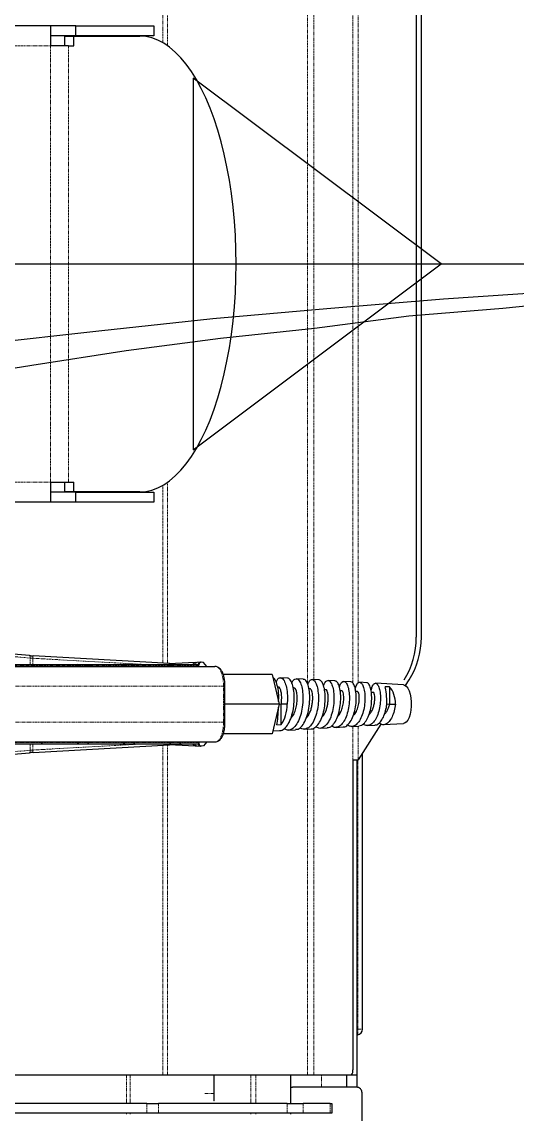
# Model space of a CAD drawing. Header units: millimetres. Extents: x -18594 to 273470, y -238787 to 48452.
# Drawn here: x 175012.9 to 175212.7, y -30460.8 to -30020.4 of the extents above; entities that cross this region are included whole.
import ezdxf

# ---------------------------------------------------------------- set-up
doc = ezdxf.new("R2010")
doc.units = ezdxf.units.MM
doc.linetypes.add('Xref AGV layout$0$CENTERX2', pattern=[20.32, 12.7, -2.54, 2.54, -2.54])
doc.linetypes.add('Xref AGV layout$0$PHANTOM', pattern=[2.5, 1.25, -0.25, 0.25, -0.25, 0.25, -0.25])
doc.layers.add('AM_BOR', color=4, linetype='Continuous', lineweight=25)
doc.layers.add('Xref AGV layout$0$ANNOTATION', color=5, linetype='Continuous')
for name, color, linetype, true_color in [('Xref AGV layout$0$Ndc8_F_ExtraFast', 5, 'Continuous', 0x0000ff), ('Xref AGV layout$0$Ndc8_F_TurnRightModerate', 5, 'Continuous', 0x0000ff), ('Xref AGV layout$0$Ndc8_R_TurnLeftModerate', 1, 'Continuous', 0xff0000)]:
    doc.layers.add(name, color=color, linetype=linetype, true_color=true_color)

# ---------------------------------------------------------------- blocks, each defined once
blk = doc.blocks.new('Xref AGV layout$0$A$C6D3E55E3')
at = {"color": 8, "linetype": 'Xref AGV layout$0$PHANTOM', "lineweight": 18}
for p, q in [((3334.04, 1211.04), (3334.04, 1448.82)), ((3335.93, 1209.82), (3335.93, 1448.82)), ((3392.36, 952.4), (3392.36, 1448.82)), ((3394.94, 954.2), (3394.94, 1448.82)), ((3410.61, 1321.82), (3410.61, 952.88)), ((3412.78, 952.8), (3412.78, 1321.82)), ((3221.6, 1209.82), (3288.7, 1209.82)), ((3288.7, 1033.82), (3288.7, 1209.82)), ((3295.95, 1033.82), (3295.95, 1209.82)), ((3221.6, 1033.82), (3288.7, 1033.82)), ((3334.04, 960.91), (3334.04, 1032.6)), ((3335.93, 960.81), (3335.93, 1033.83)), ((3280.51, 962.93), (3260.35, 964.6)), ((3280.51, 960.32), (3280.51, 962.93)), ((3326.57, 960.32), (3281.51, 962.83)), ((3281.51, 962.83), (3281.51, 960.32)), ((3285.11, 959.82), (3266.23, 959.82)), ((3285.11, 959.57), (3285.11, 959.82)), ((3285.11, 959.82), (3285.38, 959.82)), ((3285.38, 959.82), (3285.38, 959.57)), ((3299.63, 959.82), (3285.38, 959.82)), ((3299.63, 959.57), (3299.63, 959.82)), ((3299.92, 959.82), (3299.63, 959.82)), ((3303.71, 959.82), (3299.92, 959.82)), ((3303.71, 959.57), (3303.71, 959.82)), ((3303.98, 959.82), (3303.71, 959.82)), ((3303.98, 959.82), (3303.98, 959.57)), ((3318.22, 959.82), (3303.98, 959.82)), ((3318.22, 959.57), (3318.22, 959.82)), ((3318.22, 959.82), (3318.52, 959.82)), ((3322.3, 959.82), (3318.52, 959.82)), ((3322.3, 959.57), (3322.3, 959.82)), ((3322.57, 959.82), (3322.3, 959.82)), ((3322.57, 959.82), (3322.57, 959.57)), ((3336.82, 959.82), (3322.57, 959.82)), ((3336.82, 959.57), (3336.82, 959.82)), ((3336.82, 959.82), (3337.11, 959.82)), ((3340.9, 959.82), (3337.11, 959.82)), ((3340.9, 959.57), (3340.9, 959.82)), ((3341.17, 959.82), (3340.9, 959.82)), ((3341.17, 959.82), (3341.17, 959.57)), ((3348.52, 959.82), (3341.17, 959.82)), ((3348.52, 960.24), (3348.43, 960.24)), ((3358.48, 951.57), (3265.13, 951.57)), ((3358.48, 937.07), (3358.48, 951.57)), ((3358.48, 951.57), (3359.07, 951.57)), ((3381.77, 944.32), (3380.91, 944.32)), ((3424.36, 944.32), (3425.48, 944.32)), ((3358.48, 937.07), (3265.13, 937.07)), ((3358.48, 937.07), (3359.07, 937.07)), ((3392.36, 794.82), (3392.36, 934.3)), ((3394.94, 794.82), (3394.94, 934.81)), ((3410.61, 935.35), (3410.61, 921.82)), ((3412.78, 921.82), (3412.78, 935.47)), ((3280.51, 925.71), (3260.35, 924.05)), ((3285.11, 928.82), (3266.23, 928.82)), ((3280.51, 925.71), (3280.51, 928.32)), ((3326.57, 928.32), (3281.51, 925.81)), ((3281.51, 928.32), (3281.51, 925.81)), ((3285.11, 929.07), (3285.11, 928.82)), ((3285.11, 928.82), (3285.38, 928.82)), ((3285.38, 928.82), (3285.38, 929.07)), ((3299.63, 928.82), (3285.38, 928.82)), ((3299.63, 929.07), (3299.63, 928.82)), ((3299.92, 928.82), (3299.63, 928.82)), ((3303.71, 928.82), (3299.92, 928.82)), ((3303.71, 929.07), (3303.71, 928.82)), ((3303.98, 928.82), (3303.71, 928.82)), ((3303.98, 928.82), (3303.98, 929.07)), ((3318.22, 928.82), (3303.98, 928.82)), ((3318.22, 929.07), (3318.22, 928.82)), ((3318.22, 928.82), (3318.52, 928.82)), ((3322.3, 928.82), (3318.52, 928.82)), ((3322.3, 929.07), (3322.3, 928.82)), ((3322.57, 928.82), (3322.3, 928.82)), ((3322.57, 928.82), (3322.57, 929.07)), ((3336.82, 928.82), (3322.57, 928.82)), ((3334.04, 794.82), (3334.04, 927.73)), ((3335.93, 794.82), (3335.93, 927.84)), ((3336.82, 929.07), (3336.82, 928.82)), ((3336.82, 928.82), (3337.11, 928.82)), ((3340.9, 928.82), (3337.11, 928.82)), ((3340.9, 929.07), (3340.9, 928.82)), ((3341.17, 928.82), (3340.9, 928.82)), ((3341.17, 928.82), (3341.17, 929.07)), ((3348.52, 928.82), (3341.17, 928.82)), ((3348.52, 928.4), (3348.43, 928.41)), ((3412.59, 813.22), (3412.59, 921.82)), ((3412.25, 813.22), (3412.59, 813.22)), ((3412.59, 813.22), (3414.55, 813.22)), ((3319.38, 783.32), (3319.38, 794.82)), ((3320.8, 783.32), (3320.8, 794.82)), ((3369.56, 783.32), (3369.56, 794.82)), ((3371.5, 783.32), (3371.5, 794.82)), ((3398.01, 789.82), (3398.01, 794.82)), ((3354.65, 787.32), (3350.96, 787.32)), ((3327.54, 779.32), (3327.54, 783.32)), ((3332.26, 783.32), (3332.26, 779.32)), ((3384.16, 779.32), (3384.16, 783.32)), ((3390.63, 783.32), (3390.63, 779.32)), ((3401.54, 779.32), (3401.54, 783.32)), ((3319.38, 778.91), (3319.38, 779.32)), ((3320.8, 778.91), (3320.8, 779.32)), ((3369.56, 778.91), (3369.56, 779.32)), ((3371.5, 778.91), (3371.5, 779.32))]:
    blk.add_line(p, q, dxfattribs=at)
at = {"color": 7, "linetype": 'Continuous', "lineweight": 25}
for p, q in [((3436.25, 971.28), (3436.25, 1272.36)), ((3438.28, 971.28), (3438.28, 1272.36)), ((3288.7, 1217.82), (3202.11, 1217.82)), ((3288.7, 1217.82), (3288.7, 1209.82)), ((3298.93, 1217.82), (3288.7, 1217.82)), ((3298.93, 1213.82), (3298.93, 1217.82)), ((3298.93, 1217.82), (3330.31, 1217.82)), ((3330.31, 1217.82), (3330.31, 1213.82)), ((3298.93, 1213.82), (3288.7, 1213.82)), ((3294.52, 1213.72), (3298.15, 1213.72)), ((3294.52, 1209.82), (3294.52, 1213.72)), ((3298.15, 1209.82), (3298.15, 1213.72)), ((3298.15, 1213.72), (3324.73, 1213.72)), ((3330.31, 1213.82), (3298.93, 1213.82)), ((3295.95, 1209.82), (3288.7, 1209.82)), ((3295.95, 1209.82), (3298.15, 1209.82)), ((3288.7, 1033.82), (3288.7, 1025.82)), ((3288.7, 1033.82), (3295.95, 1033.82)), ((3294.52, 1029.92), (3294.52, 1033.82)), ((3295.95, 1033.82), (3298.15, 1033.82)), ((3298.15, 1029.92), (3298.15, 1033.82)), ((3298.93, 1029.82), (3288.7, 1029.82)), ((3298.15, 1029.92), (3294.52, 1029.92)), ((3324.73, 1029.92), (3298.15, 1029.92)), ((3298.93, 1025.82), (3298.93, 1029.82)), ((3298.93, 1029.82), (3330.31, 1029.82)), ((3330.31, 1029.82), (3330.31, 1025.82)), ((3288.7, 1025.82), (3202.11, 1025.82)), ((3298.93, 1025.82), (3288.7, 1025.82)), ((3330.31, 1025.82), (3298.93, 1025.82)), ((3280.18, 963.93), (3260.35, 965.57)), ((3266.3, 960.32), (3285.18, 960.32)), ((3336.68, 960.77), (3281.65, 963.83)), ((3285.18, 960.32), (3299.43, 960.32)), ((3299.43, 960.32), (3303.78, 960.32)), ((3303.78, 960.32), (3318.02, 960.32)), ((3318.02, 960.32), (3322.37, 960.32)), ((3322.37, 960.32), (3336.61, 960.32)), ((3336.61, 960.32), (3340.96, 960.32)), ((3336.69, 960.76), (3336.68, 960.77)), ((3346.98, 961.12), (3339.04, 960.71)), ((3340.96, 960.32), (3348.31, 960.32)), ((3346.98, 961.12), (3347.09, 961.11)), ((3347.09, 961.11), (3347.81, 961.15)), ((3349.17, 961.23), (3347.7, 961.15)), ((3349.39, 961.24), (3349.29, 961.23)), ((3350.44, 961.16), (3349.5, 961.24)), ((3351.81, 959.57), (3350.44, 961.16)), ((3260.35, 959.57), (3355, 959.57)), ((3299.92, 959.57), (3299.92, 959.82)), ((3318.52, 959.57), (3318.52, 959.82)), ((3337.11, 959.57), (3337.11, 959.82)), ((3348.52, 959.82), (3348.52, 960.24)), ((3378.09, 956.32), (3358.36, 956.32)), ((3378.09, 956.32), (3380.91, 944.32)), ((3359.07, 937.07), (3359.07, 951.57)), ((3384.26, 954.81), (3381.46, 954.97)), ((3390.66, 954.44), (3387.85, 954.6)), ((3397.04, 954.08), (3394.23, 954.24)), ((3403.44, 953.71), (3400.63, 953.87)), ((3409.83, 953.34), (3407.01, 953.5)), ((3416.22, 952.97), (3413.41, 953.14)), ((3431.06, 952.12), (3419.8, 952.77)), ((3431.91, 951.79), (3433.36, 954.07)), ((3380.54, 951.23), (3380.32, 951.23)), ((3386.93, 950.86), (3386.57, 950.86)), ((3393.32, 950.5), (3392.91, 950.5)), ((3399.72, 950.13), (3399.18, 950.13)), ((3406.11, 949.76), (3405.49, 949.76)), ((3412.5, 949.4), (3411.81, 949.4)), ((3418.89, 949.03), (3418.07, 949.03)), ((3425.48, 951.25), (3423.66, 951.37)), ((3425.48, 951.25), (3425.48, 944.32)), ((3380.91, 944.32), (3359.07, 944.32)), ((3380.91, 944.32), (3378.09, 932.32)), ((3384.15, 944.32), (3381.77, 944.32)), ((3381.77, 936.11), (3381.77, 944.32)), ((3425.48, 944.32), (3427.86, 944.32)), ((3379.95, 935.97), (3381.77, 936.11)), ((3384.7, 933.86), (3387.51, 934.02)), ((3391.09, 934.23), (3393.9, 934.39)), ((3397.48, 934.59), (3400.29, 934.76)), ((3403.87, 934.96), (3406.68, 935.12)), ((3410.26, 935.33), (3413.07, 935.49)), ((3412.9, 921.82), (3422.07, 936.29)), ((3416.65, 935.69), (3419.46, 935.86)), ((3423.04, 936.06), (3431.06, 936.52)), ((3378.09, 932.32), (3358.36, 932.32)), ((3378.37, 933.5), (3381.12, 933.65)), ((3260.35, 929.07), (3355, 929.07)), ((3266.3, 928.32), (3285.18, 928.32)), ((3281.65, 924.81), (3336.68, 927.88)), ((3285.18, 928.32), (3299.43, 928.32)), ((3299.43, 928.32), (3303.78, 928.32)), ((3299.92, 928.82), (3299.92, 929.07)), ((3303.78, 928.32), (3318.02, 928.32)), ((3318.02, 928.32), (3322.37, 928.32)), ((3318.52, 928.82), (3318.52, 929.07)), ((3322.37, 928.32), (3336.61, 928.32)), ((3336.61, 928.32), (3340.96, 928.32)), ((3336.69, 927.88), (3336.68, 927.88)), ((3337.11, 928.82), (3337.11, 929.07)), ((3339.04, 927.94), (3346.98, 927.53)), ((3340.96, 928.32), (3348.31, 928.32)), ((3346.98, 927.53), (3347.09, 927.53)), ((3347.09, 927.53), (3347.81, 927.49)), ((3347.7, 927.49), (3349.17, 927.42)), ((3348.52, 928.82), (3348.52, 928.4)), ((3349.17, 927.42), (3349.28, 927.42)), ((3349.29, 927.41), (3349.39, 927.4)), ((3350.44, 927.48), (3349.5, 927.41)), ((3351.81, 929.07), (3350.44, 927.48)), ((3260.35, 923.08), (3280.18, 924.71)), ((3410.61, 921.82), (3410.61, 796.82)), ((3410.61, 921.82), (3412.78, 921.82)), ((3412.25, 921.82), (3412.25, 794.82)), ((3412.9, 921.82), (3412.78, 921.82)), ((3414.55, 813.22), (3414.55, 924.42)), ((3145.58, 794.82), (3334.04, 794.82)), ((3334.04, 794.82), (3335.93, 794.82)), ((3335.93, 794.82), (3392.36, 794.82)), ((3354.65, 787.32), (3354.65, 794.82)), ((3385.69, 783.32), (3385.69, 794.82)), ((3392.36, 794.82), (3394.94, 794.82)), ((3394.94, 794.82), (3410.09, 794.82)), ((3408.25, 789.82), (3408.25, 794.82)), ((3410.09, 794.82), (3412.25, 794.82)), ((3412.25, 794.82), (3412.25, 789.82)), ((3385.69, 789.81), (3385.92, 789.82)), ((3385.92, 789.82), (3386.35, 789.82)), ((3412.26, 789.82), (3386.35, 789.82)), ((3354.65, 784.32), (3354.53, 784.32)), ((3354.65, 784.32), (3354.65, 787.32)), ((3414.25, 787.82), (3414.25, 771.86)), ((3327.54, 783.32), (3173.8, 783.32)), ((3327.54, 783.32), (3332.26, 783.32)), ((3384.16, 783.32), (3332.26, 783.32)), ((3384.16, 783.32), (3390.63, 783.32)), ((3401.54, 783.32), (3390.63, 783.32)), ((3401.54, 783.32), (3402.22, 783.32)), ((3402.22, 783.32), (3402.22, 779.32)), ((3327.54, 779.32), (3173.8, 779.32)), ((3332.26, 779.32), (3327.54, 779.32)), ((3384.16, 779.32), (3332.26, 779.32)), ((3390.63, 779.32), (3384.16, 779.32)), ((3385.69, 779.03), (3385.69, 779.32)), ((3401.54, 779.32), (3390.63, 779.32)), ((3402.22, 779.32), (3401.54, 779.32))]:
    blk.add_line(p, q, dxfattribs=at)
at = {"color": 7, "linetype": 'Continuous', "lineweight": 25, "flags": 128}
for points in [[(3324.73, 1029.92), (3327.17, 1030.1), (3329.6, 1030.65), (3332.01, 1031.55), (3334.39, 1032.81), (3336.73, 1034.42), (3339.03, 1036.38), (3341.27, 1038.67), (3343.44, 1041.29), (3345.54, 1044.23), (3347.56, 1047.47), (3349.49, 1051.01), (3351.32, 1054.83), (3353.04, 1058.91), (3354.66, 1063.24), (3356.15, 1067.8), (3357.52, 1072.58), (3358.77, 1077.55), (3359.87, 1082.69), (3360.84, 1087.99), (3361.67, 1093.42), (3362.35, 1098.97), (3362.88, 1104.6), (3363.26, 1110.3), (3363.49, 1116.05), (3363.57, 1121.82), (3363.49, 1127.59), (3363.26, 1133.34), (3362.88, 1139.04), (3362.35, 1144.68), (3361.67, 1150.22), (3360.84, 1155.65), (3359.87, 1160.95), (3358.77, 1166.1), (3357.52, 1171.06), (3356.15, 1175.84), (3354.66, 1180.4), (3353.04, 1184.73), (3351.32, 1188.81), (3349.49, 1192.63), (3347.56, 1196.17), (3345.54, 1199.42), (3343.44, 1202.35), (3341.27, 1204.98), (3339.03, 1207.27), (3336.73, 1209.22), (3334.39, 1210.83), (3332.01, 1212.09), (3329.6, 1213), (3327.17, 1213.54), (3324.73, 1213.72)], [(3431.06, 952.12), (3431.5, 952.02), (3432.16, 951.57), (3432.77, 950.78), (3433.29, 949.69), (3433.71, 948.35), (3434, 946.81), (3434.14, 945.17), (3434.14, 943.48), (3434, 941.83), (3433.71, 940.3), (3433.29, 938.96), (3432.77, 937.86), (3432.16, 937.07), (3431.5, 936.62), (3431.06, 936.52)], [(3386.35, 789.82), (3385.97, 789.78), (3385.69, 789.71)]]:
    blk.add_lwpolyline(points, dxfattribs=at)
at = {"color": 8, "linetype": 'Xref AGV layout$0$PHANTOM', "lineweight": 18, "flags": 128}
for points in [[(3280.18, 963.93), (3280.24, 963.92), (3280.32, 963.86), (3280.38, 963.77), (3280.44, 963.65), (3280.48, 963.5), (3280.5, 963.32), (3280.51, 963.13), (3280.51, 962.93)], [(3285.18, 960.32), (3285.22, 960.31), (3285.26, 960.28), (3285.29, 960.24), (3285.32, 960.18), (3285.35, 960.1), (3285.37, 960.01), (3285.38, 959.92), (3285.38, 959.82)], [(3299.43, 960.32), (3299.46, 960.31), (3299.5, 960.28), (3299.54, 960.24), (3299.57, 960.18), (3299.59, 960.1), (3299.61, 960.01), (3299.62, 959.92), (3299.63, 959.82)], [(3303.98, 959.82), (3303.98, 959.92), (3303.96, 960.01), (3303.94, 960.1), (3303.92, 960.18), (3303.89, 960.24), (3303.85, 960.28), (3303.82, 960.31), (3303.78, 960.32)], [(3318.22, 959.82), (3318.22, 959.92), (3318.21, 960.01), (3318.19, 960.1), (3318.16, 960.18), (3318.13, 960.24), (3318.1, 960.28), (3318.06, 960.31), (3318.02, 960.32)], [(3322.57, 959.82), (3322.57, 959.92), (3322.56, 960.01), (3322.54, 960.1), (3322.51, 960.18), (3322.48, 960.24), (3322.45, 960.28), (3322.41, 960.31), (3322.37, 960.32)], [(3336.82, 959.82), (3336.81, 959.92), (3336.8, 960.01), (3336.78, 960.1), (3336.76, 960.18), (3336.73, 960.24), (3336.69, 960.28), (3336.65, 960.31), (3336.61, 960.32)], [(3341.17, 959.82), (3341.16, 959.92), (3341.15, 960.01), (3341.13, 960.1), (3341.11, 960.18), (3341.08, 960.24), (3341.04, 960.28), (3341, 960.31), (3340.96, 960.32)], [(3358.48, 951.57), (3358.44, 952.9), (3358.3, 954.2), (3358.08, 955.42), (3357.78, 956.53), (3357.41, 957.51), (3356.98, 958.32), (3356.5, 958.94), (3355.98, 959.35)], [(3358.48, 937.07), (3358.44, 935.74), (3358.3, 934.45), (3358.08, 933.23), (3357.78, 932.11), (3357.41, 931.14), (3356.98, 930.33), (3356.5, 929.71), (3355.98, 929.29)], [(3280.18, 924.71), (3280.24, 924.73), (3280.32, 924.78), (3280.38, 924.87), (3280.44, 925), (3280.48, 925.15), (3280.5, 925.32), (3280.51, 925.51), (3280.51, 925.71)], [(3285.18, 928.32), (3285.22, 928.33), (3285.26, 928.36), (3285.29, 928.41), (3285.32, 928.47), (3285.35, 928.54), (3285.37, 928.63), (3285.38, 928.72), (3285.38, 928.82)], [(3299.43, 928.32), (3299.46, 928.33), (3299.5, 928.36), (3299.54, 928.41), (3299.57, 928.47), (3299.59, 928.54), (3299.61, 928.63), (3299.62, 928.72), (3299.63, 928.82)], [(3303.98, 928.82), (3303.98, 928.72), (3303.96, 928.63), (3303.94, 928.54), (3303.92, 928.47), (3303.89, 928.41), (3303.85, 928.36), (3303.82, 928.33), (3303.78, 928.32)], [(3318.22, 928.82), (3318.22, 928.72), (3318.21, 928.63), (3318.19, 928.54), (3318.16, 928.47), (3318.13, 928.41), (3318.1, 928.36), (3318.06, 928.33), (3318.02, 928.32)], [(3322.57, 928.82), (3322.57, 928.72), (3322.56, 928.63), (3322.54, 928.54), (3322.51, 928.47), (3322.48, 928.41), (3322.45, 928.36), (3322.41, 928.33), (3322.37, 928.32)], [(3336.82, 928.82), (3336.81, 928.72), (3336.8, 928.63), (3336.78, 928.54), (3336.76, 928.47), (3336.73, 928.41), (3336.69, 928.36), (3336.65, 928.33), (3336.61, 928.32)], [(3341.17, 928.82), (3341.16, 928.72), (3341.15, 928.63), (3341.13, 928.54), (3341.11, 928.47), (3341.08, 928.41), (3341.04, 928.36), (3341, 928.33), (3340.96, 928.32)]]:
    blk.add_lwpolyline(points, dxfattribs=at)
at = {"color": 7, "linetype": 'Continuous', "lineweight": 25}
for centre, radius, start, end in [((3404.07, 971.17), 32.17, 327.9033, 0.2012), ((3406.1, 971.17), 32.17, 327.9066, 0.203), ((3299.43, 959.82), 0.5, 0, 90), ((3318.02, 959.82), 0.5, 0, 90), ((3336.61, 959.82), 0.5, 0, 90), ((3348.29, 960.18), 0.147, 23.8776, 82.0202), ((3347.66, 959.85), 0.854, 357.8198, 26.5078), ((3299.43, 928.82), 0.5, 270, 0), ((3318.02, 928.82), 0.5, 270, 0), ((3336.61, 928.82), 0.5, 270, 0), ((3348.29, 928.47), 0.147, 277.986, 336.1162), ((3347.66, 928.79), 0.854, 333.494, 2.1784), ((3412.55, 811.24), 0.3, 180, 278.6269), ((3412.25, 813.22), 2.3, 278.6269, 0), ((3408.29, 796.36), 2.37, 319.6574, 11.3611), ((3412.25, 787.83), 2, 359.8899, 89.8903)]:
    blk.add_arc(centre, radius, start, end, dxfattribs=at)
at = {"color": 8, "linetype": 'Xref AGV layout$0$PHANTOM', "lineweight": 18}
for centre, radius, start, end in [((3284.24, 962.94), 2.73, 160.9486, 182.2354), ((3286.1, 959.95), 0.997, 157.7889, 187.0818), ((3304.7, 959.94), 1, 157.8098, 187.034), ((3323.29, 959.94), 0.997, 157.7765, 187.0673), ((3337.72, 960.29), 1.14, 155.6405, 178.5961), ((3339.1, 959.82), 0.884, 93.6378, 145.6393), ((3341.89, 959.95), 0.997, 157.7889, 187.0818), ((3347.05, 960.19), 0.923, 94.3598, 172.0596), ((3347.78, 960.22), 0.932, 94.7487, 174.0068), ((3349.26, 960.29), 0.941, 94.7097, 178.1433), ((3349.38, 960.29), 0.951, 95.3044, 183.1134), ((3284.24, 925.71), 2.73, 177.7646, 199.0514), ((3286.1, 928.7), 0.997, 172.9193, 202.21), ((3304.7, 928.7), 1, 172.9671, 202.1891), ((3323.29, 928.7), 0.998, 172.9338, 202.2224), ((3337.73, 928.35), 1.14, 181.4093, 204.3549), ((3339.1, 928.82), 0.884, 214.357, 266.3677), ((3341.89, 928.7), 0.997, 172.9193, 202.21), ((3347.05, 928.45), 0.923, 187.9441, 265.6365), ((3347.78, 928.42), 0.932, 185.9932, 265.2513), ((3349.26, 928.35), 0.941, 181.8635, 265.0123), ((3349.38, 928.36), 0.951, 176.8854, 264.6977)]:
    blk.add_arc(centre, radius, start, end, dxfattribs=at)
at = {"color": 7, "linetype": 'Continuous', "lineweight": 25}
for centre, major_axis, ratio, start_param, end_param in [((3281.38, 963.99), (3, -0.18), 0.049697, 4.296149, 4.807451), ((3336.41, 960.93), (3, -0.18), 0.049697, 4.807451, 5.866945), ((3349.43, 960.24), (0, 1), 0.913195, 6.207959, 7.853982), ((3361.93, 951.57), (-7.5, 7.81), 0.232133, 5.830133, 6.063746), ((3422.88, 944.32), (0, 8.27), 0.178736, 4.712389, 5.73308), ((3422.6, 944.32), (0, 8.28), 0.635474, 4.712389, 5.702917), ((3378.72, 944.32), (0, 10.8), 0.178736, 3.829248, 4.605944), ((3377.23, 944.32), (0, 10.88), 0.635474, 3.857432, 4.712389), ((3336.41, 927.71), (3, 0.18), 0.049697, 0.41624, 1.475735), ((3349.43, 928.4), (0, 1), 0.913195, 1.570796, 3.216819), ((3361.93, 937.07), (7.5, 7.81), 0.232133, 3.361032, 3.594645), ((3281.38, 924.65), (3, 0.18), 0.049697, 1.475735, 1.987036)]:
    blk.add_ellipse(centre, major_axis=major_axis, ratio=ratio, start_param=start_param, end_param=end_param, dxfattribs=at)
at = {"color": 8, "linetype": 'Xref AGV layout$0$PHANTOM', "lineweight": 18}
for centre, major_axis, start_param, end_param in [((3281.32, 963), (2, -0.18), 4.299894, 4.811196), ((3281.32, 925.65), (2, 0.18), 1.471989, 1.983291)]:
    blk.add_ellipse(centre, major_axis=major_axis, ratio=0.074206, start_param=start_param, end_param=end_param, dxfattribs=at)
at = {"color": 7, "linetype": 'Continuous', "lineweight": 25}
for points, knots in [([(3349.29, 961.23), (3349.26, 961.23), (3349.23, 961.23), (3349.18, 961.23), (3349.18, 961.23)], [0, 0, 0, 0, 0.890362, 1, 1, 1, 1]), ([(3355.98, 959.35), (3356.19, 959.27), (3356.47, 959.15), (3356.85, 958.89), (3357, 958.77), (3357.06, 958.7), (3357.09, 958.68)], [0, 0, 0, 0, 0.6275289, 0.82858, 0.9316042, 1, 1, 1, 1]), ([(3359.07, 951.57), (3359.07, 951.85), (3359.06, 952.64), (3358.94, 953.94), (3358.67, 955.4), (3358.27, 956.72), (3357.76, 957.85), (3357.3, 958.4), (3357.08, 958.67)], [0, 0, 0, 0, 0.094319, 0.273847, 0.45436, 0.636715, 0.822472, 1, 1, 1, 1]), ([(3380.67, 945.33), (3380.72, 946.22), (3380.81, 948.34), (3380.4, 951.32), (3379.6, 953.69), (3378.86, 954.92), (3378.44, 954.95), (3378.41, 954.96)], [0, 0, 0, 0, 0.190372, 0.453197, 0.715554, 0.977444, 1, 1, 1, 1]), ([(3379.68, 953.2), (3379.85, 953.57), (3380.3, 954.63), (3381.28, 955.14), (3382.4, 954.69), (3383.39, 953.01), (3384.07, 950.36), (3384.34, 947.29), (3384.2, 945.21), (3384.15, 944.32)], [0, 0, 0, 0, 0.088665, 0.246987, 0.405596, 0.564493, 0.723678, 0.883152, 1, 1, 1, 1]), ([(3381.12, 933.69), (3381.15, 933.68), (3381.79, 933.52), (3383.04, 934.34), (3384.65, 936.18), (3385.92, 939.08), (3386.75, 942.52), (3387.08, 946.18), (3386.93, 949.59), (3386.33, 952.43), (3385.42, 954.19), (3384.66, 954.97), (3384.28, 954.79), (3384.26, 954.78)], [0, 0, 0, 0, 0.006736, 0.117369, 0.227803, 0.338037, 0.448069, 0.557899, 0.667529, 0.776959, 0.886186, 0.995212, 1, 1, 1, 1]), ([(3386.05, 952.71), (3386.11, 952.88), (3386.4, 953.83), (3387.2, 954.57), (3388.27, 954.7), (3389.3, 953.56), (3390.1, 951.39), (3390.54, 948.4), (3390.53, 944.94), (3390.03, 941.39), (3389.06, 938.17), (3387.69, 935.62), (3386.03, 934.1), (3384.39, 933.63), (3383.4, 934.2), (3382.99, 934.44)], [0, 0, 0, 0, 0.019162, 0.102055, 0.185105, 0.26831, 0.351672, 0.435192, 0.518866, 0.602697, 0.686684, 0.770829, 0.85513, 0.939585, 1, 1, 1, 1]), ([(3387.5, 934.17), (3387.84, 934.17), (3388.78, 934.17), (3390.21, 935.48), (3391.63, 937.81), (3392.66, 940.93), (3393.23, 944.41), (3393.31, 947.87), (3392.94, 950.92), (3392.2, 953.15), (3391.37, 954.35), (3390.84, 954.31), (3390.65, 954.3)], [0, 0, 0, 0, 0.06395, 0.174541, 0.284921, 0.395095, 0.505061, 0.61482, 0.724368, 0.833711, 0.942843, 1, 1, 1, 1]), ([(3392.42, 952.2), (3392.66, 952.76), (3393.17, 953.92), (3394.18, 954.42), (3395.2, 953.86), (3396.07, 952.2), (3396.65, 949.64), (3396.83, 946.46), (3396.56, 943.02), (3395.81, 939.72), (3394.64, 936.94), (3393.13, 934.96), (3391.43, 934.13), (3390.08, 934.14), (3389.41, 934.75), (3389.27, 934.88)], [0, 0, 0, 0, 0.073328, 0.154797, 0.236427, 0.318215, 0.400162, 0.482269, 0.564534, 0.646958, 0.729541, 0.812283, 0.895183, 0.978245, 1, 1, 1, 1]), ([(3393.9, 934.44), (3393.96, 934.43), (3394.58, 934.28), (3395.78, 935.08), (3397.29, 936.84), (3398.49, 939.57), (3399.26, 942.8), (3399.58, 946.2), (3399.43, 949.37), (3398.88, 951.93), (3398.04, 953.69), (3397.38, 953.95), (3397.04, 954.07)], [0, 0, 0, 0, 0.011226, 0.122014, 0.232588, 0.342946, 0.453088, 0.563015, 0.672725, 0.782222, 0.891502, 1, 1, 1, 1]), ([(3398.86, 951.66), (3398.98, 952.04), (3399.31, 953.13), (3400.12, 953.91), (3401.1, 953.9), (3402.02, 952.76), (3402.71, 950.66), (3403.06, 947.83), (3402.98, 944.59), (3402.46, 941.3), (3401.49, 938.35), (3400.16, 936.05), (3398.58, 934.73), (3397.04, 934.39), (3396.13, 934.97), (3395.76, 935.2)], [0, 0, 0, 0, 0.043437, 0.124454, 0.205635, 0.28698, 0.368487, 0.450161, 0.531997, 0.613998, 0.696164, 0.778493, 0.860985, 0.943641, 1, 1, 1, 1]), ([(3400.28, 934.88), (3400.64, 934.9), (3401.55, 934.93), (3402.93, 936.22), (3404.25, 938.44), (3405.21, 941.37), (3405.73, 944.62), (3405.8, 947.82), (3405.46, 950.62), (3404.78, 952.62), (3404.04, 953.66), (3403.58, 953.6), (3403.43, 953.57)], [0, 0, 0, 0, 0.0706432, 0.1813934, 0.2919206, 0.4022216, 0.5123005, 0.6221549, 0.7317859, 0.8411926, 0.9503777, 1, 1, 1, 1]), ([(3405.23, 951.02), (3405.27, 951.22), (3405.47, 952.2), (3406.12, 953.18), (3407.03, 953.69), (3407.95, 953.07), (3408.72, 951.47), (3409.21, 949.03), (3409.32, 946.06), (3409, 942.87), (3408.25, 939.83), (3407.11, 937.3), (3405.66, 935.53), (3404.06, 934.85), (3402.79, 934.92), (3402.17, 935.52), (3402.05, 935.64)], [0, 0, 0, 0, 0.020708, 0.09974, 0.178941, 0.258305, 0.337837, 0.417534, 0.497398, 0.577428, 0.657624, 0.737987, 0.818518, 0.899213, 0.980075, 1, 1, 1, 1]), ([(3406.68, 935.2), (3406.78, 935.18), (3407.41, 935.06), (3408.57, 935.86), (3409.98, 937.58), (3411.08, 940.16), (3411.79, 943.18), (3412.07, 946.32), (3411.93, 949.23), (3411.42, 951.53), (3410.67, 953.05), (3410.09, 953.22), (3409.82, 953.3)], [0, 0, 0, 0, 0.020073, 0.131036, 0.241768, 0.352267, 0.462535, 0.572569, 0.682371, 0.791941, 0.901275, 1, 1, 1, 1]), ([(3411.59, 950.4), (3411.78, 951.04), (3412.16, 952.34), (3413, 953.21), (3413.89, 953.13), (3414.7, 952.02), (3415.29, 950.04), (3415.57, 947.39), (3415.45, 944.38), (3414.91, 941.35), (3413.97, 938.64), (3412.69, 936.57), (3411.19, 935.41), (3409.74, 935.15), (3408.89, 935.73), (3408.54, 935.96)], [0, 0, 0, 0, 0.076592, 0.154703, 0.23298, 0.311431, 0.390052, 0.468843, 0.547804, 0.626937, 0.706241, 0.785715, 0.86536, 0.945175, 1, 1, 1, 1]), ([(3413.06, 935.59), (3413.45, 935.62), (3414.36, 935.71), (3415.7, 937.02), (3416.91, 939.16), (3417.78, 941.91), (3418.25, 944.93), (3418.29, 947.85), (3417.96, 950.38), (3417.33, 952.13), (3416.69, 952.99), (3416.31, 952.89), (3416.22, 952.86)], [0, 0, 0, 0, 0.082244, 0.193183, 0.303881, 0.414335, 0.524548, 0.63452, 0.744247, 0.853732, 0.962978, 1, 1, 1, 1]), ([(3418.01, 949.51), (3418.11, 950.07), (3418.35, 951.36), (3419.02, 952.53), (3419.84, 952.93), (3420.66, 952.33), (3421.33, 950.82), (3421.74, 948.56), (3421.8, 945.8), (3421.46, 942.86), (3420.73, 940.07), (3419.64, 937.76), (3418.27, 936.17), (3416.75, 935.58), (3415.55, 935.69), (3414.96, 936.27), (3414.84, 936.4)], [0, 0, 0, 0, 0.057705, 0.13353, 0.209528, 0.285699, 0.362042, 0.438556, 0.515245, 0.592106, 0.66914, 0.746346, 0.823728, 0.901277, 0.979004, 1, 1, 1, 1]), ([(3381.77, 944.32), (3381.85, 945.12), (3382.02, 946.72), (3381.85, 948.83), (3381.45, 950.37), (3380.97, 951.19), (3380.65, 951.14), (3380.54, 951.13)], [0, 0, 0, 0, 0.221272, 0.441923, 0.661958, 0.881381, 1, 1, 1, 1]), ([(3385.57, 938.56), (3385.87, 938.87), (3386.55, 939.6), (3387.36, 941.43), (3387.96, 943.65), (3388.23, 945.96), (3388.19, 948.06), (3387.89, 949.7), (3387.43, 950.71), (3387.09, 950.78), (3386.93, 950.81)], [0, 0, 0, 0, 0.104011, 0.236418, 0.368438, 0.500071, 0.631315, 0.762176, 0.892641, 1, 1, 1, 1]), ([(3391.84, 938.77), (3391.86, 938.79), (3392.18, 939.01), (3392.71, 939.78), (3393.38, 941.04), (3393.91, 942.55), (3394.26, 944.17), (3394.45, 945.78), (3394.47, 947.3), (3394.35, 948.6), (3394.1, 949.63), (3393.77, 950.27), (3393.49, 950.54), (3393.34, 950.48), (3393.32, 950.47)], [0, 0, 0, 0, 0.007198, 0.106015, 0.204609, 0.30297, 0.401104, 0.499008, 0.596685, 0.694139, 0.791358, 0.888348, 0.985123, 1, 1, 1, 1]), ([(3398.19, 939.15), (3398.37, 939.32), (3398.81, 939.73), (3399.41, 940.75), (3399.98, 942.1), (3400.39, 943.59), (3400.64, 945.12), (3400.75, 946.83), (3400.63, 948.56), (3400.25, 949.75), (3399.89, 950.27), (3399.72, 950.12), (3399.72, 950.12)], [0, 0, 0, 0, 0.064345, 0.163681, 0.262782, 0.361634, 0.460246, 0.558614, 0.705224, 0.851286, 0.996806, 1, 1, 1, 1]), ([(3404.51, 939.53), (3404.71, 939.7), (3405.3, 940.18), (3406.06, 941.72), (3406.71, 943.79), (3406.97, 945.79), (3406.99, 947.4), (3406.84, 948.59), (3406.57, 949.39), (3406.31, 949.78), (3406.15, 949.72), (3406.11, 949.71)], [0, 0, 0, 0, 0.075085, 0.223861, 0.372058, 0.519679, 0.630304, 0.740601, 0.850574, 0.960217, 1, 1, 1, 1]), ([(3410.87, 939.89), (3411, 939.98), (3411.56, 940.37), (3412.33, 941.88), (3413.02, 944.07), (3413.29, 946.35), (3413.19, 948.18), (3412.87, 949.28), (3412.61, 949.29), (3412.5, 949.29)], [0, 0, 0, 0, 0.051672, 0.220359, 0.388262, 0.555378, 0.72171, 0.887258, 1, 1, 1, 1]), ([(3417.12, 940.1), (3417.29, 940.24), (3417.76, 940.62), (3418.39, 941.7), (3418.98, 943.15), (3419.35, 944.74), (3419.52, 946.27), (3419.49, 947.58), (3419.32, 948.52), (3419.09, 949.01), (3418.95, 948.98), (3418.9, 948.97)], [0, 0, 0, 0, 0.070157, 0.195613, 0.320602, 0.445124, 0.569177, 0.692762, 0.815875, 0.938521, 1, 1, 1, 1]), ([(3419.46, 935.96), (3419.62, 935.94), (3420.28, 935.85), (3421.42, 936.69), (3422.71, 938.4), (3423.71, 940.84), (3424.18, 942.94), (3424.33, 944.11), (3424.36, 944.32)], [0, 0, 0, 0, 0.068578, 0.289751, 0.510422, 0.730593, 0.950261, 1, 1, 1, 1]), ([(3427.86, 944.32), (3427.71, 943.39), (3427.41, 941.53), (3426.49, 939.06), (3425.28, 937.17), (3423.87, 936.11), (3422.48, 935.91), (3421.64, 936.48), (3421.28, 936.73)], [0, 0, 0, 0, 0.172847, 0.345738, 0.51903, 0.692727, 0.866832, 1, 1, 1, 1]), ([(3423.45, 940.41), (3423.53, 940.47), (3423.91, 940.72), (3424.48, 941.58), (3425.1, 942.87), (3425.36, 943.84), (3425.48, 944.32)], [0, 0, 0, 0, 0.090525, 0.3949, 0.69806, 1, 1, 1, 1]), ([(3357.07, 929.99), (3357.21, 930.13), (3357.57, 930.51), (3358.04, 931.4), (3358.51, 932.62), (3358.83, 934.04), (3359.04, 935.54), (3359.06, 936.57), (3359.07, 937.07)], [0, 0, 0, 0, 0.098339, 0.27694, 0.463161, 0.646786, 0.82801, 1, 1, 1, 1]), ([(3355.98, 929.29), (3356.19, 929.38), (3356.47, 929.5), (3356.85, 929.75), (3357, 929.88), (3357.07, 929.94), (3357.09, 929.97)], [0, 0, 0, 0, 0.624774, 0.824942, 0.927514, 1, 1, 1, 1])]:
    blk.add_open_spline(points, degree=3, knots=knots, dxfattribs=at)
at = {"color": 8, "linetype": 'Xref AGV layout$0$PHANTOM', "lineweight": 18}
blk.add_open_spline([(3412.59, 810.95), (3412.59, 810.98), (3412.59, 811.05), (3412.59, 811.58), (3412.59, 812.33), (3412.59, 812.92), (3412.59, 813.22)], degree=3, knots=[0, 0, 0, 0, 0.249988, 0.500005, 0.750004, 1, 1, 1, 1], dxfattribs=at)
at = {"layer": 'Xref AGV layout$0$ANNOTATION', "linetype": 'Xref AGV layout$0$CENTERX2'}
blk.add_line((3438.28, 1121.82), (0, 1121.82), dxfattribs=at)
blk = doc.blocks.new('Xref AGV layout$0$AGV single fwd')
at = {"rotation": 180}
blk.add_blockref('Xref AGV layout$0$A$C6D3E55E3', (37023.03, -236789.55), dxfattribs=at)
blk = doc.blocks.new('Xref AGV layout')
at = {"layer": 'Xref AGV layout$0$Ndc8_F_ExtraFast'}
for points in [[(175182, -30118), (175082, -30043), (175082, -30193), (175182, -30118)], [(173382, -30118), (175782, -30118)]]:
    blk.add_lwpolyline(points, dxfattribs=at)
at = {"layer": 'Xref AGV layout$0$Ndc8_F_TurnRightModerate'}
blk.add_lwpolyline([(174343, -30332), (174383, -30312), (174424, -30294), (174465, -30277), (174507, -30261), (174507, -30261), (174550, -30247), (174593, -30233), (174637, -30220), (174681, -30209), (174725, -30198), (174770, -30188), (174815, -30179), (174861, -30170), (174906, -30163), (174952, -30156), (174998, -30150), (175044, -30145), (175090, -30140), (175136, -30136), (175136, -30136), (175183, -30132), (175229, -30129)], dxfattribs=at)
at = {"layer": 'Xref AGV layout$0$Ndc8_R_TurnLeftModerate'}
blk.add_lwpolyline([(175245, -30132), (175207, -30136), (175169, -30139), (175131, -30144), (175093, -30148), (175055, -30153), (175017, -30159), (174979, -30165), (174942, -30171), (174904, -30178), (174867, -30186), (174831, -30194), (174794, -30202), (174758, -30211), (174723, -30220)], dxfattribs=at)
at = {"rotation": 180}
blk.add_blockref('Xref AGV layout$0$AGV single fwd', (208758.83, -268029.38), dxfattribs=at)

msp = doc.modelspace()

# ---------------------------------------------------------------- block references
at = {"layer": 'AM_BOR'}
msp.add_blockref('Xref AGV layout', (0, 0), dxfattribs=at)

doc.saveas('drawing.dxf')
